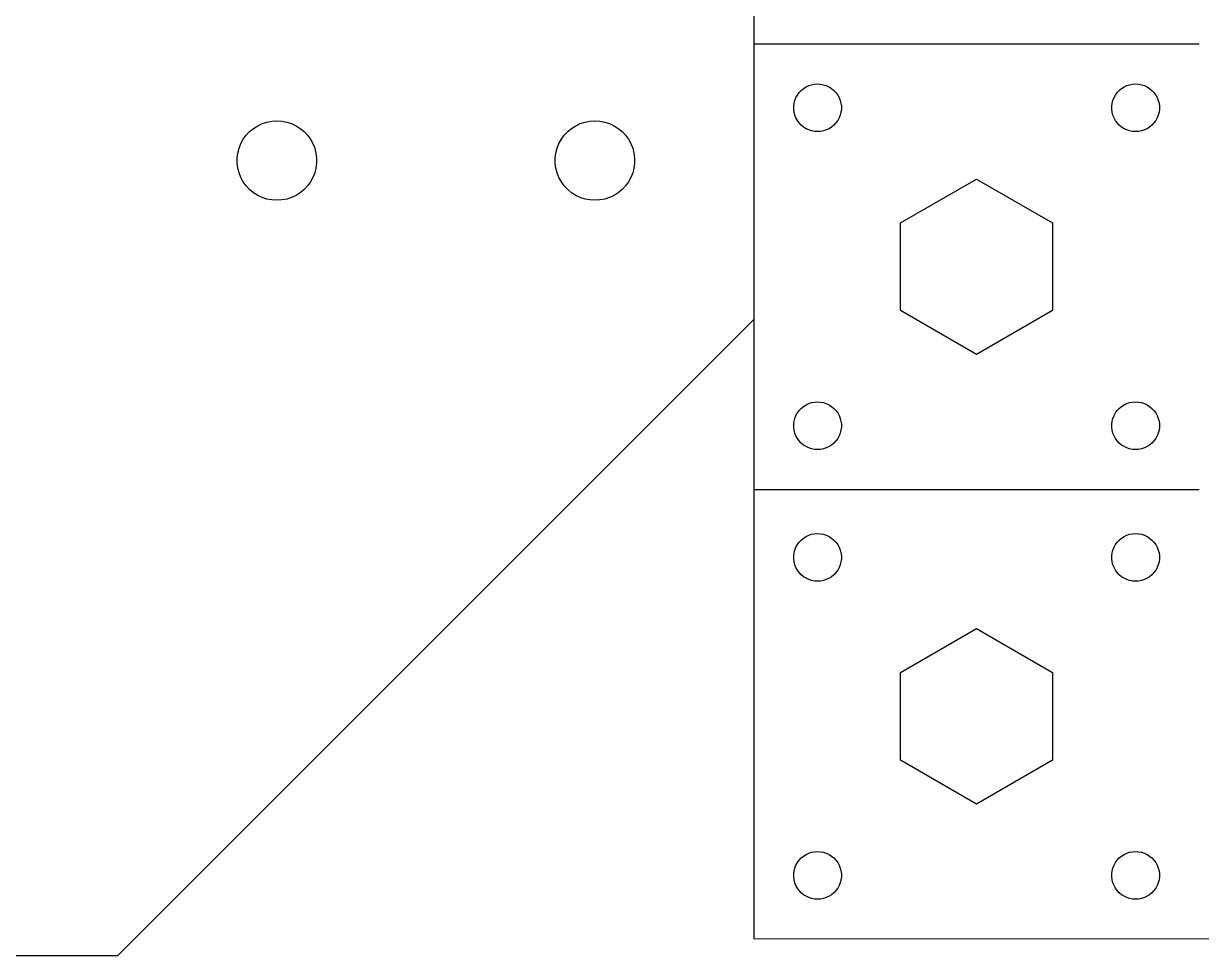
# Model space of a CAD drawing. Extents: x 0 to 490, y 0 to 241.
# Drawn here: x 74.2 to 148.3, y 0.1 to 58.8 of the extents above; entities that cross this region are included whole.
import ezdxf

# ---------------------------------------------------------------- set-up
doc = ezdxf.new("R2010")
doc.units = 0
doc.layers.add('LAYER_1', color=7, linetype='CONTINUOUS')

msp = doc.modelspace()

# ---------------------------------------------------------------- linework, layer by layer
at = {"layer": 'LAYER_1', "color": 7}
for p, q in [((120.141103, 141.460009), (120.141103, 1.177786)), ((148.141103, 57.460008), (120.141103, 57.460008)), ((123.418493, 54.774508), (123.588899, 54.854708)), ((123.588899, 54.854708), (123.76811, 54.912908)), ((123.76811, 54.912908), (123.953106, 54.948208)), ((123.953106, 54.948208), (124.141095, 54.960008)), ((124.141095, 54.960008), (124.329111, 54.948208)), ((124.329111, 54.948208), (124.514164, 54.912908)), ((124.514164, 54.912908), (124.693291, 54.854708)), ((124.693291, 54.854708), (124.863753, 54.774508)), ((143.418453, 54.774508), (143.588915, 54.854708)), ((143.588915, 54.854708), (143.768041, 54.912908)), ((143.768041, 54.912908), (143.953095, 54.948208)), ((143.953095, 54.948208), (144.141111, 54.960008)), ((144.141111, 54.960008), (144.329099, 54.948208)), ((144.329099, 54.948208), (144.514096, 54.912908)), ((144.514096, 54.912908), (144.693307, 54.854708)), ((144.693307, 54.854708), (144.863713, 54.774508)), ((122.714489, 53.923508), (122.783888, 54.098708)), ((122.783888, 54.098708), (122.874594, 54.263708)), ((122.874594, 54.263708), (122.98531, 54.416108)), ((122.98531, 54.416108), (123.114314, 54.553408)), ((123.114314, 54.553408), (123.259404, 54.673508)), ((123.259404, 54.673508), (123.418493, 54.774508)), ((124.863753, 54.774508), (125.022785, 54.673508)), ((125.022785, 54.673508), (125.167932, 54.553408)), ((125.167932, 54.553408), (125.296879, 54.416108)), ((125.296879, 54.416108), (125.407595, 54.263708)), ((125.407595, 54.263708), (125.498358, 54.098708)), ((125.498358, 54.098708), (125.5677, 53.923508)), ((142.714506, 53.923508), (142.783848, 54.098708)), ((142.783848, 54.098708), (142.874611, 54.263708)), ((142.874611, 54.263708), (142.985326, 54.416108)), ((142.985326, 54.416108), (143.114274, 54.553408)), ((143.114274, 54.553408), (143.259421, 54.673508)), ((143.259421, 54.673508), (143.418453, 54.774508)), ((144.863713, 54.774508), (145.022801, 54.673508)), ((145.022801, 54.673508), (145.167892, 54.553408)), ((145.167892, 54.553408), (145.296896, 54.416108)), ((145.296896, 54.416108), (145.407611, 54.263708)), ((145.407611, 54.263708), (145.498289, 54.098708)), ((145.498289, 54.098708), (145.567688, 53.923508)), ((122.667697, 53.178928), (122.64399, 53.365818)), ((122.644103, 53.554208), (122.66781, 53.741108)), ((122.644103, 53.365818), (122.644103, 53.554208)), ((122.667697, 53.741108), (122.714489, 53.923508)), ((125.5677, 53.923508), (125.61452, 53.741108)), ((125.638171, 53.365818), (125.614464, 53.178928)), ((125.61452, 53.741108), (125.638227, 53.554208)), ((125.638171, 53.554208), (125.638171, 53.365818)), ((142.667685, 53.178928), (142.643979, 53.365818)), ((142.644035, 53.554208), (142.667742, 53.741108)), ((142.644035, 53.365818), (142.644035, 53.554208)), ((142.667685, 53.741108), (142.714506, 53.923508)), ((145.567688, 53.923508), (145.614509, 53.741108)), ((145.638102, 53.365818), (145.614396, 53.178928)), ((145.614509, 53.741108), (145.638215, 53.554208)), ((145.638102, 53.554208), (145.638102, 53.365818)), ((89.519402, 52.562568), (89.827803, 52.621408)), ((89.827803, 52.621408), (90.141103, 52.641107)), ((90.141103, 52.641108), (90.454404, 52.621409)), ((90.454404, 52.621408), (90.762802, 52.562568)), ((109.519404, 52.562568), (109.827802, 52.621408)), ((109.827802, 52.621408), (110.141103, 52.641107)), ((110.141103, 52.641108), (110.454403, 52.621409)), ((110.454403, 52.621408), (110.762802, 52.562568)), ((122.714489, 52.996478), (122.667697, 53.178928)), ((122.783888, 52.821338), (122.714489, 52.996478)), ((122.874594, 52.656268), (122.783888, 52.821338)), ((122.98531, 52.503858), (122.874594, 52.656268)), ((125.407595, 52.656268), (125.296879, 52.503858)), ((125.498358, 52.821338), (125.407595, 52.656268)), ((125.5677, 52.996478), (125.498358, 52.821338)), ((125.61452, 53.178928), (125.5677, 52.996478)), ((142.714506, 52.996478), (142.667685, 53.178928)), ((142.783848, 52.821338), (142.714506, 52.996478)), ((142.874611, 52.656268), (142.783848, 52.821338)), ((142.985326, 52.503858), (142.874611, 52.656268)), ((145.407611, 52.656268), (145.296896, 52.503858)), ((145.498289, 52.821338), (145.407611, 52.656268)), ((145.567688, 52.996478), (145.498289, 52.821338)), ((145.614509, 53.178928), (145.567688, 52.996478)), ((88.214804, 51.734678), (88.429702, 51.963538)), ((88.429702, 51.963538), (88.671603, 52.163658)), ((88.671603, 52.163658), (88.936703, 52.331888)), ((88.936703, 52.331888), (89.220802, 52.465558)), ((89.220802, 52.465558), (89.519402, 52.562568)), ((90.762802, 52.562568), (91.061402, 52.465558)), ((91.061402, 52.465558), (91.345504, 52.331888)), ((91.345504, 52.331888), (91.610603, 52.163658)), ((91.610603, 52.163658), (91.852502, 51.963538)), ((91.852502, 51.963538), (92.067403, 51.734678)), ((108.214803, 51.734678), (108.429702, 51.963538)), ((108.429702, 51.963538), (108.671603, 52.163658)), ((108.671603, 52.163658), (108.936703, 52.331888)), ((108.936703, 52.331888), (109.220802, 52.465558)), ((109.220802, 52.465558), (109.519404, 52.562568)), ((110.762802, 52.562568), (111.061404, 52.465558)), ((111.061404, 52.465558), (111.345503, 52.331888)), ((111.345503, 52.331888), (111.610603, 52.163658)), ((111.610603, 52.163658), (111.852504, 51.963538)), ((111.852504, 51.963538), (112.067402, 51.734678)), ((123.114314, 52.366548), (122.98531, 52.503858)), ((123.259404, 52.246478), (123.114314, 52.366548)), ((123.418493, 52.145538), (123.259404, 52.246478)), ((123.588899, 52.065338), (123.418493, 52.145538)), ((123.76811, 52.007128), (123.588899, 52.065338)), ((123.953106, 51.971838), (123.76811, 52.007128)), ((124.141095, 51.960008), (123.953106, 51.971839)), ((124.329111, 51.971838), (124.141095, 51.960007)), ((124.514164, 52.007128), (124.329111, 51.971838)), ((124.693291, 52.065338), (124.514164, 52.007128)), ((124.863753, 52.145538), (124.693291, 52.065338)), ((125.022785, 52.246478), (124.863753, 52.145538)), ((125.167932, 52.366548), (125.022785, 52.246478)), ((125.296879, 52.503858), (125.167932, 52.366548)), ((143.114274, 52.366548), (142.985326, 52.503858)), ((143.259421, 52.246478), (143.114274, 52.366548)), ((143.418453, 52.145538), (143.259421, 52.246478)), ((143.588915, 52.065338), (143.418453, 52.145538)), ((143.768041, 52.007128), (143.588915, 52.065338)), ((143.953095, 51.971838), (143.768041, 52.007128)), ((144.141111, 51.960008), (143.953095, 51.971839)), ((144.329099, 51.971838), (144.141111, 51.960007)), ((144.514096, 52.007128), (144.329099, 51.971838)), ((144.693307, 52.065338), (144.514096, 52.007128)), ((144.863713, 52.145538), (144.693307, 52.065338)), ((145.022801, 52.246478), (144.863713, 52.145538)), ((145.167892, 52.366548), (145.022801, 52.246478)), ((145.296896, 52.503858), (145.167892, 52.366548)), ((87.763404, 50.913658), (87.879002, 51.205558)), ((87.879002, 51.205558), (88.030304, 51.480678)), ((88.030304, 51.480678), (88.214804, 51.734678)), ((92.067403, 51.734678), (92.251903, 51.480678)), ((92.251903, 51.480678), (92.403202, 51.205558)), ((92.403202, 51.205558), (92.518704, 50.913658)), ((107.763403, 50.913658), (107.879001, 51.205558)), ((107.879001, 51.205558), (108.030304, 51.480678)), ((108.030304, 51.480678), (108.214803, 51.734678)), ((112.067402, 51.734678), (112.251902, 51.480678)), ((112.251902, 51.480678), (112.403201, 51.205558)), ((112.403201, 51.205558), (112.518704, 50.913658)), ((87.646002, 50.298088), (87.685403, 50.609568)), ((87.685403, 50.609568), (87.763404, 50.913658)), ((92.518704, 50.913658), (92.596803, 50.609568)), ((92.596803, 50.609568), (92.636202, 50.298088)), ((107.646002, 50.298088), (107.685403, 50.609568)), ((107.685403, 50.609568), (107.763403, 50.913658)), ((112.518704, 50.913658), (112.596803, 50.609568)), ((112.596803, 50.609568), (112.636201, 50.298088)), ((87.646002, 49.984108), (87.646002, 50.298088)), ((87.685403, 49.672708), (87.646002, 49.984108)), ((87.763404, 49.368608), (87.685403, 49.672708)), ((92.596803, 49.672708), (92.518704, 49.368608)), ((92.636202, 49.984108), (92.596803, 49.672708)), ((92.636202, 50.298088), (92.636202, 49.984108)), ((107.646002, 49.984108), (107.646002, 50.298088)), ((107.685403, 49.672708), (107.646002, 49.984108)), ((107.763403, 49.368608), (107.685403, 49.672708)), ((112.596803, 49.672708), (112.518704, 49.368608)), ((112.636201, 49.984108), (112.596803, 49.672708)), ((112.636201, 50.298088), (112.636201, 49.984108)), ((87.879002, 49.076708), (87.763404, 49.368608)), ((88.030304, 48.801508), (87.879002, 49.076708)), ((92.403202, 49.076708), (92.251903, 48.801508)), ((92.518704, 49.368608), (92.403202, 49.076708)), ((107.879001, 49.076708), (107.763403, 49.368608)), ((108.030304, 48.801508), (107.879001, 49.076708)), ((112.403201, 49.076708), (112.251902, 48.801508)), ((112.518704, 49.368608), (112.403201, 49.076708)), ((129.360653, 46.219998), (134.141103, 48.979998)), ((134.141103, 48.979998), (138.921552, 46.219998)), ((88.214804, 48.547508), (88.030304, 48.801508)), ((88.429702, 48.318708), (88.214804, 48.547508)), ((88.671603, 48.118608), (88.429702, 48.318708)), ((91.852502, 48.318708), (91.610603, 48.118608)), ((92.067403, 48.547508), (91.852502, 48.318708)), ((92.251903, 48.801508), (92.067403, 48.547508)), ((108.214803, 48.547508), (108.030304, 48.801508)), ((108.429702, 48.318708), (108.214803, 48.547508)), ((108.671603, 48.118608), (108.429702, 48.318708)), ((111.852504, 48.318708), (111.610603, 48.118608)), ((112.067402, 48.547508), (111.852504, 48.318708)), ((112.251902, 48.801508), (112.067402, 48.547508)), ((88.936703, 47.950308), (88.671603, 48.118608)), ((89.220802, 47.816708), (88.936703, 47.950308)), ((89.519402, 47.719708), (89.220802, 47.816708)), ((89.827803, 47.660808), (89.519402, 47.719708)), ((90.141103, 47.641108), (89.827803, 47.660807)), ((90.454404, 47.660808), (90.141103, 47.641109)), ((90.762802, 47.719708), (90.454404, 47.660808)), ((91.061402, 47.816708), (90.762802, 47.719708)), ((91.345504, 47.950308), (91.061402, 47.816708)), ((91.610603, 48.118608), (91.345504, 47.950308)), ((108.936703, 47.950308), (108.671603, 48.118608)), ((109.220802, 47.816708), (108.936703, 47.950308)), ((109.519404, 47.719708), (109.220802, 47.816708)), ((109.827802, 47.660808), (109.519404, 47.719708)), ((110.141103, 47.641108), (109.827802, 47.660807)), ((110.454403, 47.660808), (110.141103, 47.641109)), ((110.762802, 47.719708), (110.454403, 47.660808)), ((111.061404, 47.816708), (110.762802, 47.719708)), ((111.345503, 47.950308), (111.061404, 47.816708)), ((111.610603, 48.118608), (111.345503, 47.950308)), ((129.360653, 40.700018), (129.360653, 46.219998)), ((138.921552, 46.219998), (138.921552, 40.700018)), ((80.141104, 0.14111), (120.141103, 40.141108)), ((134.141103, 37.940018), (129.360653, 40.700018)), ((138.921552, 40.700018), (134.141103, 37.940018)), ((123.418493, 34.774478), (123.588899, 34.854678)), ((123.588899, 34.854678), (123.76811, 34.912888)), ((123.76811, 34.912888), (123.953106, 34.948178)), ((123.953106, 34.948178), (124.141095, 34.960009)), ((124.141095, 34.960008), (124.329111, 34.948177)), ((124.329111, 34.948178), (124.514164, 34.912888)), ((124.514164, 34.912888), (124.693291, 34.854678)), ((124.693291, 34.854678), (124.863753, 34.774478)), ((143.418453, 34.774478), (143.588915, 34.854678)), ((143.588915, 34.854678), (143.768041, 34.912888)), ((143.768041, 34.912888), (143.953095, 34.948178)), ((143.953095, 34.948178), (144.141111, 34.960009)), ((144.141111, 34.960008), (144.329099, 34.948177)), ((144.329099, 34.948178), (144.514096, 34.912888)), ((144.514096, 34.912888), (144.693307, 34.854678)), ((144.693307, 34.854678), (144.863713, 34.774478)), ((122.714489, 33.923538), (122.783888, 34.098678)), ((122.783888, 34.098678), (122.874594, 34.263748)), ((122.874594, 34.263748), (122.98531, 34.416158)), ((122.98531, 34.416158), (123.114314, 34.553468)), ((123.114314, 34.553468), (123.259404, 34.673538)), ((123.259404, 34.673538), (123.418493, 34.774478)), ((124.863753, 34.774478), (125.022785, 34.673538)), ((125.022785, 34.673538), (125.167932, 34.553468)), ((125.167932, 34.553468), (125.296879, 34.416158)), ((125.296879, 34.416158), (125.407595, 34.263748)), ((125.407595, 34.263748), (125.498358, 34.098678)), ((125.498358, 34.098678), (125.5677, 33.923538)), ((142.714506, 33.923538), (142.783848, 34.098678)), ((142.783848, 34.098678), (142.874611, 34.263748)), ((142.874611, 34.263748), (142.985326, 34.416158)), ((142.985326, 34.416158), (143.114274, 34.553468)), ((143.114274, 34.553468), (143.259421, 34.673538)), ((143.259421, 34.673538), (143.418453, 34.774478)), ((144.863713, 34.774478), (145.022801, 34.673538)), ((145.022801, 34.673538), (145.167892, 34.553468)), ((145.167892, 34.553468), (145.296896, 34.416158)), ((145.296896, 34.416158), (145.407611, 34.263748)), ((145.407611, 34.263748), (145.498289, 34.098678)), ((145.498289, 34.098678), (145.567688, 33.923538)), ((122.667697, 33.178908), (122.64399, 33.365808)), ((122.644103, 33.554198), (122.66781, 33.741088)), ((122.644103, 33.365808), (122.644103, 33.554198)), ((122.667697, 33.741088), (122.714489, 33.923538)), ((125.5677, 33.923538), (125.61452, 33.741088)), ((125.638171, 33.365808), (125.614464, 33.178908)), ((125.61452, 33.741088), (125.638227, 33.554198)), ((125.638171, 33.554198), (125.638171, 33.365808)), ((142.667685, 33.178908), (142.643979, 33.365808)), ((142.644035, 33.554198), (142.667742, 33.741088)), ((142.644035, 33.365808), (142.644035, 33.554198)), ((142.667685, 33.741088), (142.714506, 33.923538)), ((145.567688, 33.923538), (145.614509, 33.741088)), ((145.638102, 33.365808), (145.614396, 33.178908)), ((145.614509, 33.741088), (145.638215, 33.554198)), ((145.638102, 33.554198), (145.638102, 33.365808)), ((122.714489, 32.996508), (122.667697, 33.178908)), ((122.783888, 32.821308), (122.714489, 32.996508)), ((122.874594, 32.656308), (122.783888, 32.821308)), ((122.98531, 32.503908), (122.874594, 32.656308)), ((125.407595, 32.656308), (125.296879, 32.503908)), ((125.498358, 32.821308), (125.407595, 32.656308)), ((125.5677, 32.996508), (125.498358, 32.821308)), ((125.61452, 33.178908), (125.5677, 32.996508)), ((142.714506, 32.996508), (142.667685, 33.178908)), ((142.783848, 32.821308), (142.714506, 32.996508)), ((142.874611, 32.656308), (142.783848, 32.821308)), ((142.985326, 32.503908), (142.874611, 32.656308)), ((145.407611, 32.656308), (145.296896, 32.503908)), ((145.498289, 32.821308), (145.407611, 32.656308)), ((145.567688, 32.996508), (145.498289, 32.821308)), ((145.614509, 33.178908), (145.567688, 32.996508)), ((123.114314, 32.366608), (122.98531, 32.503908)), ((123.259404, 32.246508), (123.114314, 32.366608)), ((123.418493, 32.145508), (123.259404, 32.246508)), ((123.588899, 32.065308), (123.418493, 32.145508)), ((123.76811, 32.007108), (123.588899, 32.065308)), ((123.953106, 31.971808), (123.76811, 32.007108)), ((124.141095, 31.960008), (123.953106, 31.971808)), ((124.329111, 31.971808), (124.141095, 31.960009)), ((124.514164, 32.007108), (124.329111, 31.971808)), ((124.693291, 32.065308), (124.514164, 32.007108)), ((124.863753, 32.145508), (124.693291, 32.065308)), ((125.022785, 32.246508), (124.863753, 32.145508)), ((125.167932, 32.366608), (125.022785, 32.246508)), ((125.296879, 32.503908), (125.167932, 32.366608)), ((143.114274, 32.366608), (142.985326, 32.503908)), ((143.259421, 32.246508), (143.114274, 32.366608)), ((143.418453, 32.145508), (143.259421, 32.246508)), ((143.588915, 32.065308), (143.418453, 32.145508)), ((143.768041, 32.007108), (143.588915, 32.065308)), ((143.953095, 31.971808), (143.768041, 32.007108)), ((144.141111, 31.960008), (143.953095, 31.971808)), ((144.329099, 31.971808), (144.141111, 31.960009)), ((144.514096, 32.007108), (144.329099, 31.971808)), ((144.693307, 32.065308), (144.514096, 32.007108)), ((144.863713, 32.145508), (144.693307, 32.065308)), ((145.022801, 32.246508), (144.863713, 32.145508)), ((145.167892, 32.366608), (145.022801, 32.246508)), ((145.296896, 32.503908), (145.167892, 32.366608)), ((120.141103, 29.460008), (148.141103, 29.460008)), ((123.76811, 26.630686), (123.953106, 26.665985)), ((123.953106, 26.665985), (124.141095, 26.677785)), ((124.141095, 26.677785), (124.329111, 26.665986)), ((124.329111, 26.665985), (124.514164, 26.630686)), ((143.768041, 26.630686), (143.953095, 26.665985)), ((143.953095, 26.665985), (144.141111, 26.677785)), ((144.141111, 26.677785), (144.329099, 26.665986)), ((144.329099, 26.665985), (144.514096, 26.630686)), ((122.783888, 25.816485), (122.874594, 25.981486)), ((122.874594, 25.981486), (122.98531, 26.133886)), ((122.98531, 26.133886), (123.114314, 26.271185)), ((123.114314, 26.271185), (123.259404, 26.391285)), ((123.259404, 26.391285), (123.418493, 26.492285)), ((123.418493, 26.492285), (123.588899, 26.572485)), ((123.588899, 26.572485), (123.76811, 26.630686)), ((124.514164, 26.630686), (124.693291, 26.572485)), ((124.693291, 26.572485), (124.863753, 26.492285)), ((124.863753, 26.492285), (125.022785, 26.391285)), ((125.022785, 26.391285), (125.167932, 26.271185)), ((125.167932, 26.271185), (125.296879, 26.133886)), ((125.296879, 26.133886), (125.407595, 25.981486)), ((125.407595, 25.981486), (125.498358, 25.816485)), ((142.783848, 25.816485), (142.874611, 25.981486)), ((142.874611, 25.981486), (142.985326, 26.133886)), ((142.985326, 26.133886), (143.114274, 26.271185)), ((143.114274, 26.271185), (143.259421, 26.391285)), ((143.259421, 26.391285), (143.418453, 26.492285)), ((143.418453, 26.492285), (143.588915, 26.572485)), ((143.588915, 26.572485), (143.768041, 26.630686)), ((144.514096, 26.630686), (144.693307, 26.572485)), ((144.693307, 26.572485), (144.863713, 26.492285)), ((144.863713, 26.492285), (145.022801, 26.391285)), ((145.022801, 26.391285), (145.167892, 26.271185)), ((145.167892, 26.271185), (145.296896, 26.133886)), ((145.296896, 26.133886), (145.407611, 25.981486)), ((145.407611, 25.981486), (145.498289, 25.816485)), ((122.644103, 25.271985), (122.66781, 25.458885)), ((122.644103, 25.083596), (122.644103, 25.271985)), ((122.667697, 25.458885), (122.714489, 25.641286)), ((122.714489, 25.641286), (122.783888, 25.816485)), ((125.498358, 25.816485), (125.5677, 25.641286)), ((125.5677, 25.641286), (125.61452, 25.458885)), ((125.61452, 25.458885), (125.638227, 25.271985)), ((125.638171, 25.271985), (125.638171, 25.083596)), ((142.644035, 25.271985), (142.667742, 25.458885)), ((142.644035, 25.083596), (142.644035, 25.271985)), ((142.667685, 25.458885), (142.714506, 25.641286)), ((142.714506, 25.641286), (142.783848, 25.816485)), ((145.498289, 25.816485), (145.567688, 25.641286)), ((145.567688, 25.641286), (145.614509, 25.458885)), ((145.614509, 25.458885), (145.638215, 25.271985)), ((145.638102, 25.271985), (145.638102, 25.083596)), ((122.667697, 24.896705), (122.64399, 25.083596)), ((122.714489, 24.714256), (122.667697, 24.896705)), ((122.783888, 24.539115), (122.714489, 24.714256)), ((122.874594, 24.374045), (122.783888, 24.539115)), ((125.498358, 24.539115), (125.407595, 24.374045)), ((125.5677, 24.714256), (125.498358, 24.539115)), ((125.61452, 24.896705), (125.5677, 24.714256)), ((125.638171, 25.083596), (125.614464, 24.896705)), ((142.667685, 24.896705), (142.643979, 25.083596)), ((142.714506, 24.714256), (142.667685, 24.896705)), ((142.783848, 24.539115), (142.714506, 24.714256)), ((142.874611, 24.374045), (142.783848, 24.539115)), ((145.498289, 24.539115), (145.407611, 24.374045)), ((145.567688, 24.714256), (145.498289, 24.539115)), ((145.614509, 24.896705), (145.567688, 24.714256)), ((145.638102, 25.083596), (145.614396, 24.896705)), ((122.98531, 24.221636), (122.874594, 24.374045)), ((123.114314, 24.084325), (122.98531, 24.221636)), ((123.259404, 23.964255), (123.114314, 24.084325)), ((123.418493, 23.863315), (123.259404, 23.964255)), ((123.588899, 23.783116), (123.418493, 23.863315)), ((123.76811, 23.724905), (123.588899, 23.783116)), ((123.953106, 23.689616), (123.76811, 23.724905)), ((124.514164, 23.724905), (124.329111, 23.689616)), ((124.693291, 23.783116), (124.514164, 23.724905)), ((124.863753, 23.863315), (124.693291, 23.783116)), ((125.022785, 23.964255), (124.863753, 23.863315)), ((125.167932, 24.084325), (125.022785, 23.964255)), ((125.296879, 24.221636), (125.167932, 24.084325)), ((125.407595, 24.374045), (125.296879, 24.221636)), ((142.985326, 24.221636), (142.874611, 24.374045)), ((143.114274, 24.084325), (142.985326, 24.221636)), ((143.259421, 23.964255), (143.114274, 24.084325)), ((143.418453, 23.863315), (143.259421, 23.964255)), ((143.588915, 23.783116), (143.418453, 23.863315)), ((143.768041, 23.724905), (143.588915, 23.783116)), ((143.953095, 23.689616), (143.768041, 23.724905)), ((144.514096, 23.724905), (144.329099, 23.689616)), ((144.693307, 23.783116), (144.514096, 23.724905)), ((144.863713, 23.863315), (144.693307, 23.783116)), ((145.022801, 23.964255), (144.863713, 23.863315)), ((145.167892, 24.084325), (145.022801, 23.964255)), ((145.296896, 24.221636), (145.167892, 24.084325)), ((145.407611, 24.374045), (145.296896, 24.221636)), ((124.141095, 23.677785), (123.953106, 23.689616)), ((124.329111, 23.689616), (124.141095, 23.677785)), ((144.141111, 23.677785), (143.953095, 23.689616)), ((144.329099, 23.689616), (144.141111, 23.677785)), ((129.360653, 17.937775), (134.141103, 20.697776)), ((134.141103, 20.697776), (138.921552, 17.937775)), ((129.360653, 12.417795), (129.360653, 17.937775)), ((138.921552, 17.937775), (138.921552, 12.417795)), ((134.141103, 9.657795), (129.360653, 12.417795)), ((138.921552, 12.417795), (134.141103, 9.657795)), ((123.953106, 6.665955), (124.141095, 6.677786)), ((124.141095, 6.677786), (124.329111, 6.665955)), ((143.953095, 6.665955), (144.141111, 6.677786)), ((144.141111, 6.677786), (144.329099, 6.665955)), ((122.783888, 5.816455), (122.874594, 5.981526)), ((122.874594, 5.981526), (122.98531, 6.133935)), ((122.98531, 6.133935), (123.114314, 6.271246)), ((123.114314, 6.271246), (123.259404, 6.391316)), ((123.259404, 6.391316), (123.418493, 6.492255)), ((123.418493, 6.492255), (123.588899, 6.572455)), ((123.588899, 6.572455), (123.76811, 6.630665)), ((123.76811, 6.630665), (123.953106, 6.665955)), ((124.329111, 6.665955), (124.514164, 6.630665)), ((124.514164, 6.630665), (124.693291, 6.572455)), ((124.693291, 6.572455), (124.863753, 6.492255)), ((124.863753, 6.492255), (125.022785, 6.391316)), ((125.022785, 6.391316), (125.167932, 6.271246)), ((125.167932, 6.271246), (125.296879, 6.133935)), ((125.296879, 6.133935), (125.407595, 5.981526)), ((125.407595, 5.981526), (125.498358, 5.816455)), ((142.783848, 5.816455), (142.874611, 5.981526)), ((142.874611, 5.981526), (142.985326, 6.133935)), ((142.985326, 6.133935), (143.114274, 6.271246)), ((143.114274, 6.271246), (143.259421, 6.391316)), ((143.259421, 6.391316), (143.418453, 6.492255)), ((143.418453, 6.492255), (143.588915, 6.572455)), ((143.588915, 6.572455), (143.768041, 6.630665)), ((143.768041, 6.630665), (143.953095, 6.665955)), ((144.329099, 6.665955), (144.514096, 6.630665)), ((144.514096, 6.630665), (144.693307, 6.572455)), ((144.693307, 6.572455), (144.863713, 6.492255)), ((144.863713, 6.492255), (145.022801, 6.391316)), ((145.022801, 6.391316), (145.167892, 6.271246)), ((145.167892, 6.271246), (145.296896, 6.133935)), ((145.296896, 6.133935), (145.407611, 5.981526)), ((145.407611, 5.981526), (145.498289, 5.816455)), ((122.644103, 5.271975), (122.66781, 5.458865)), ((122.644103, 5.083586), (122.644103, 5.271975)), ((122.667697, 5.458865), (122.714489, 5.641315)), ((122.714489, 5.641315), (122.783888, 5.816455)), ((125.498358, 5.816455), (125.5677, 5.641315)), ((125.5677, 5.641315), (125.61452, 5.458865)), ((125.61452, 5.458865), (125.638227, 5.271975)), ((125.638171, 5.271975), (125.638171, 5.083586)), ((142.644035, 5.271975), (142.667742, 5.458865)), ((142.644035, 5.083586), (142.644035, 5.271975)), ((142.667685, 5.458865), (142.714506, 5.641315)), ((142.714506, 5.641315), (142.783848, 5.816455)), ((145.498289, 5.816455), (145.567688, 5.641315)), ((145.567688, 5.641315), (145.614509, 5.458865)), ((145.614509, 5.458865), (145.638215, 5.271975)), ((145.638102, 5.271975), (145.638102, 5.083586)), ((122.667697, 4.896686), (122.64399, 5.083586)), ((122.714489, 4.714285), (122.667697, 4.896686)), ((122.783888, 4.539085), (122.714489, 4.714285)), ((122.874594, 4.374085), (122.783888, 4.539085)), ((125.498358, 4.539085), (125.407595, 4.374085)), ((125.5677, 4.714285), (125.498358, 4.539085)), ((125.61452, 4.896686), (125.5677, 4.714285)), ((125.638171, 5.083586), (125.614464, 4.896686)), ((142.667685, 4.896686), (142.643979, 5.083586)), ((142.714506, 4.714285), (142.667685, 4.896686)), ((142.783848, 4.539085), (142.714506, 4.714285)), ((142.874611, 4.374085), (142.783848, 4.539085)), ((145.498289, 4.539085), (145.407611, 4.374085)), ((145.567688, 4.714285), (145.498289, 4.539085)), ((145.614509, 4.896686), (145.567688, 4.714285)), ((145.638102, 5.083586), (145.614396, 4.896686)), ((122.98531, 4.221685), (122.874594, 4.374085)), ((123.114314, 4.084385), (122.98531, 4.221685)), ((123.259404, 3.964285), (123.114314, 4.084385)), ((123.418493, 3.863285), (123.259404, 3.964285)), ((123.588899, 3.783086), (123.418493, 3.863285)), ((123.76811, 3.724885), (123.588899, 3.783086)), ((123.953106, 3.689586), (123.76811, 3.724885)), ((124.514164, 3.724885), (124.329111, 3.689586)), ((124.693291, 3.783086), (124.514164, 3.724885)), ((124.863753, 3.863285), (124.693291, 3.783086)), ((125.022785, 3.964285), (124.863753, 3.863285)), ((125.167932, 4.084385), (125.022785, 3.964285)), ((125.296879, 4.221685), (125.167932, 4.084385)), ((125.407595, 4.374085), (125.296879, 4.221685)), ((142.985326, 4.221685), (142.874611, 4.374085)), ((143.114274, 4.084385), (142.985326, 4.221685)), ((143.259421, 3.964285), (143.114274, 4.084385)), ((143.418453, 3.863285), (143.259421, 3.964285)), ((143.588915, 3.783086), (143.418453, 3.863285)), ((143.768041, 3.724885), (143.588915, 3.783086)), ((143.953095, 3.689586), (143.768041, 3.724885)), ((144.514096, 3.724885), (144.329099, 3.689586)), ((144.693307, 3.783086), (144.514096, 3.724885)), ((144.863713, 3.863285), (144.693307, 3.783086)), ((145.022801, 3.964285), (144.863713, 3.863285)), ((145.167892, 4.084385), (145.022801, 3.964285)), ((145.296896, 4.221685), (145.167892, 4.084385)), ((145.407611, 4.374085), (145.296896, 4.221685)), ((124.141095, 3.677786), (123.953106, 3.689585)), ((124.329111, 3.689586), (124.141095, 3.677786)), ((144.141111, 3.677786), (143.953095, 3.689585)), ((144.329099, 3.689586), (144.141111, 3.677786)), ((120.141103, 1.177786), (388.423325, 1.478894)), ((40.14111, 0.141107), (80.141104, 0.14111))]:
    msp.add_line(p, q, dxfattribs=at)

doc.saveas('drawing.dxf')
